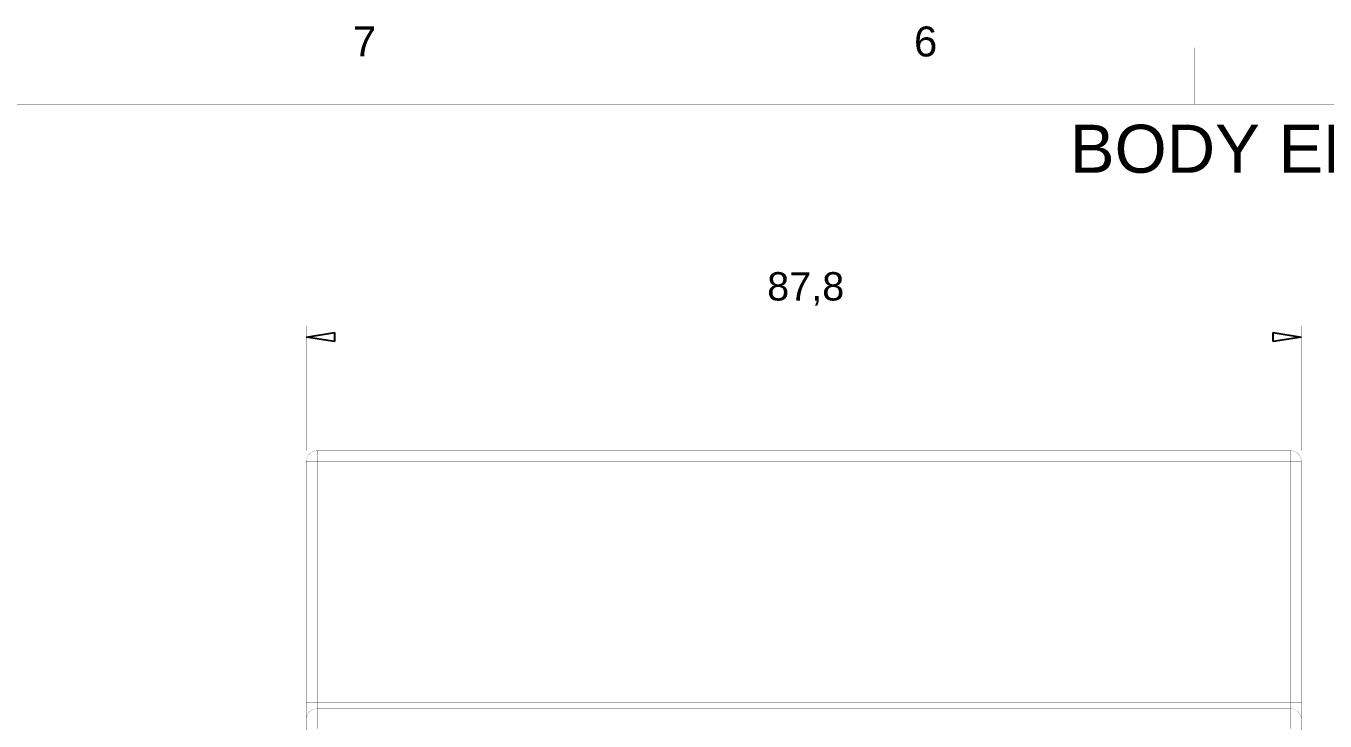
# Model space of a CAD drawing. Header units: inches. Extents: x 0 to 35.2, y -0.7 to 15.9.
# Drawn here: x 21.378 to 25.89, y 13.47 to 15.883 of the extents above; entities that cross this region are included whole.
import ezdxf

# ---------------------------------------------------------------- set-up
doc = ezdxf.new("R2010")
doc.units = ezdxf.units.IN
doc.header["$MEASUREMENT"] = 0
doc.layers.add('Board Outline', color=216, linetype='Continuous')
doc.layers.add('Dimensions', color=6, linetype='Continuous')
doc.styles.add('Arial', font='', dxfattribs={"height": 0.2})
doc.styles.get('Arial').set_extended_font_data('Arial')

msp = doc.modelspace()

# ---------------------------------------------------------------- linework, layer by layer
at = {"layer": 'Board Outline'}
for p, q in [((22.3515, 14.8028), (22.45, 14.8186)), ((22.45, 14.7871), (22.3515, 14.8028)), ((22.45, 14.8186), (22.45, 14.7871)), ((25.7104, 14.8186), (25.8088, 14.8028)), ((25.7104, 14.7871), (25.7104, 14.8186)), ((25.8088, 14.8028), (25.7104, 14.7871))]:
    msp.add_line(p, q, dxfattribs=at)
for points in [[(21.5406, -0.5315, 0.0005, 0.0005, 0), (21.5406, 15.6102, 0.0005, 0.0005, 0)], [(22.3515, 14.4091, 0.0005, 0.0005, 0), (22.3515, 14.8422, 0.0005, 0.0005, 0)], [(22.3515, 14.8028, 0.0005, 0.0005, 0), (25.8088, 14.8028, 0.0005, 0.0005, 0)], [(25.8088, 14.4091, 0.0005, 0.0005, 0), (25.8088, 14.8422, 0.0005, 0.0005, 0)]]:
    msp.add_lwpolyline(points, format="xyseb", dxfattribs=at)
for points in [[(21.5404, 15.6102, 0.00025, 0.00025, 1), (21.5407, 15.6102, 0.00025, 0.00025, 1)], [(22.3514, 14.8422, 0.00025, 0.00025, 1), (22.3517, 14.8422, 0.00025, 0.00025, 1)], [(22.3514, 14.8028, 0.00025, 0.00025, 1), (22.3517, 14.8028, 0.00025, 0.00025, 1)], [(25.8087, 14.8422, 0.00025, 0.00025, 1), (25.8089, 14.8422, 0.00025, 0.00025, 1)], [(25.8087, 14.8028, 0.00025, 0.00025, 1), (25.8089, 14.8028, 0.00025, 0.00025, 1)], [(22.3514, 14.4091, 0.00025, 0.00025, 1), (22.3517, 14.4091, 0.00025, 0.00025, 1)], [(25.8087, 14.4091, 0.00025, 0.00025, 1), (25.8089, 14.4091, 0.00025, 0.00025, 1)]]:
    msp.add_lwpolyline(points, format="xyseb", close=True, dxfattribs=at)
at = {"layer": 'Dimensions'}
for points in [[(21.5406, 15.6102, 0.0005, 0.0005, 0), (21.5406, 15.8071, 0.0005, 0.0005, 0)], [(23.4894, 15.6102, 0.0005, 0.0005, 0), (23.4894, 15.8071, 0.0005, 0.0005, 0)], [(23.4894, 15.6102, 0.0005, 0.0005, 0), (23.4894, 15.8071, 0.0005, 0.0005, 0)], [(25.4382, 15.6102, 0.0005, 0.0005, 0), (25.4382, 15.8071, 0.0005, 0.0005, 0)], [(11.9933, 15.6102, 0.0005, 0.0005, 0), (34.9854, 15.6102, 0.0005, 0.0005, 0)], [(22.3515, 14.3698, 0.0005, 0.0005, -0.414214), (22.3909, 14.4091, 0.0005, 0.0005, 0)], [(22.3909, 14.3698, 0.0005, 0.0005, 0), (22.3909, 14.4091, 0.0005, 0.0005, 0)], [(22.3909, 14.4091, 0.0005, 0.0005, 0), (25.7694, 14.4091, 0.0005, 0.0005, 0)], [(25.7694, 14.3698, 0.0005, 0.0005, 0), (25.7694, 14.4091, 0.0005, 0.0005, 0)], [(25.7694, 14.4091, 0.0005, 0.0005, -0.414214), (25.8088, 14.3698, 0.0005, 0.0005, 0)], [(22.3515, 13.5329, 0.0005, 0.0005, 0), (22.3515, 14.3698, 0.0005, 0.0005, 0)], [(22.3515, 14.3698, 0.0005, 0.0005, 0), (22.3909, 14.3698, 0.0005, 0.0005, 0)], [(22.3909, 13.5329, 0.0005, 0.0005, 0), (22.3909, 14.3698, 0.0005, 0.0005, 0)], [(22.3909, 14.3698, 0.0005, 0.0005, 0), (25.7694, 14.3698, 0.0005, 0.0005, 0)], [(25.7694, 13.5329, 0.0005, 0.0005, 0), (25.7694, 14.3698, 0.0005, 0.0005, 0)], [(25.7694, 14.3698, 0.0005, 0.0005, 0), (25.8088, 14.3698, 0.0005, 0.0005, 0)], [(25.8088, 13.5329, 0.0005, 0.0005, 0), (25.8088, 14.3698, 0.0005, 0.0005, 0)], [(22.3515, 13.5219, 0.0005, 0.0005, 0), (22.3515, 13.5329, 0.0005, 0.0005, 0)], [(22.3515, 13.5329, 0.0005, 0.0005, 0), (22.3909, 13.5329, 0.0005, 0.0005, 0)], [(22.3515, 13.4738, 0.0005, 0.0005, 0), (22.3515, 13.5219, 0.0005, 0.0005, 0)], [(22.3515, 13.4738, 0.0005, 0.0005, -0.414214), (22.3909, 13.5132, 0.0005, 0.0005, 0)], [(22.3909, 13.5132, 0.0005, 0.0005, 0), (22.3909, 13.5329, 0.0005, 0.0005, 0)], [(22.3909, 13.5329, 0.0005, 0.0005, 0), (25.7694, 13.5329, 0.0005, 0.0005, 0)], [(22.3909, 13.4438, 0.0005, 0.0005, 0), (22.3909, 13.5132, 0.0005, 0.0005, 0)], [(22.3909, 13.5132, 0.0005, 0.0005, 0), (25.7694, 13.5132, 0.0005, 0.0005, 0)], [(25.7694, 13.5132, 0.0005, 0.0005, 0), (25.7694, 13.5329, 0.0005, 0.0005, 0)], [(25.7694, 13.5329, 0.0005, 0.0005, 0), (25.8088, 13.5329, 0.0005, 0.0005, 0)], [(25.7694, 13.4438, 0.0005, 0.0005, 0), (25.7694, 13.5132, 0.0005, 0.0005, 0)], [(25.7694, 13.5132, 0.0005, 0.0005, -0.414214), (25.8088, 13.4738, 0.0005, 0.0005, 0)], [(25.8088, 13.5219, 0.0005, 0.0005, 0), (25.8088, 13.5329, 0.0005, 0.0005, 0)], [(25.8088, 13.4738, 0.0005, 0.0005, 0), (25.8088, 13.5219, 0.0005, 0.0005, 0)], [(22.3515, 13.4322, 0.0005, 0.0005, 0), (22.3515, 13.4738, 0.0005, 0.0005, 0)], [(25.8088, 13.4322, 0.0005, 0.0005, 0), (25.8088, 13.4738, 0.0005, 0.0005, 0)]]:
    msp.add_lwpolyline(points, format="xyseb", dxfattribs=at)
for points in [[(21.5404, 15.8071, 0.00025, 0.00025, 1), (21.5407, 15.8071, 0.00025, 0.00025, 1)], [(23.4893, 15.8071, 0.00025, 0.00025, 1), (23.4895, 15.8071, 0.00025, 0.00025, 1)], [(23.4893, 15.8071, 0.00025, 0.00025, 1), (23.4895, 15.8071, 0.00025, 0.00025, 1)], [(25.4381, 15.8071, 0.00025, 0.00025, 1), (25.4383, 15.8071, 0.00025, 0.00025, 1)], [(21.5404, 15.6102, 0.00025, 0.00025, 1), (21.5407, 15.6102, 0.00025, 0.00025, 1)], [(23.4893, 15.6102, 0.00025, 0.00025, 1), (23.4895, 15.6102, 0.00025, 0.00025, 1)], [(23.4893, 15.6102, 0.00025, 0.00025, 1), (23.4895, 15.6102, 0.00025, 0.00025, 1)], [(25.4381, 15.6102, 0.00025, 0.00025, 1), (25.4383, 15.6102, 0.00025, 0.00025, 1)], [(22.3908, 14.4091, 0.00025, 0.00025, 1), (22.391, 14.4091, 0.00025, 0.00025, 1)], [(22.3908, 14.4091, 0.00025, 0.00025, 1), (22.391, 14.4091, 0.00025, 0.00025, 1)], [(22.3908, 14.4091, 0.00025, 0.00025, 1), (22.391, 14.4091, 0.00025, 0.00025, 1)], [(25.7693, 14.4091, 0.00025, 0.00025, 1), (25.7695, 14.4091, 0.00025, 0.00025, 1)], [(25.7693, 14.4091, 0.00025, 0.00025, 1), (25.7695, 14.4091, 0.00025, 0.00025, 1)], [(25.7693, 14.4091, 0.00025, 0.00025, 1), (25.7695, 14.4091, 0.00025, 0.00025, 1)], [(22.3514, 14.3698, 0.00025, 0.00025, 1), (22.3517, 14.3698, 0.00025, 0.00025, 1)], [(22.3514, 14.3698, 0.00025, 0.00025, 1), (22.3517, 14.3698, 0.00025, 0.00025, 1)], [(22.3514, 14.3698, 0.00025, 0.00025, 1), (22.3517, 14.3698, 0.00025, 0.00025, 1)], [(22.3908, 14.3698, 0.00025, 0.00025, 1), (22.391, 14.3698, 0.00025, 0.00025, 1)], [(22.3908, 14.3698, 0.00025, 0.00025, 1), (22.391, 14.3698, 0.00025, 0.00025, 1)], [(22.3908, 14.3698, 0.00025, 0.00025, 1), (22.391, 14.3698, 0.00025, 0.00025, 1)], [(22.3908, 14.3698, 0.00025, 0.00025, 1), (22.391, 14.3698, 0.00025, 0.00025, 1)], [(25.7693, 14.3698, 0.00025, 0.00025, 1), (25.7695, 14.3698, 0.00025, 0.00025, 1)], [(25.7693, 14.3698, 0.00025, 0.00025, 1), (25.7695, 14.3698, 0.00025, 0.00025, 1)], [(25.7693, 14.3698, 0.00025, 0.00025, 1), (25.7695, 14.3698, 0.00025, 0.00025, 1)], [(25.7693, 14.3698, 0.00025, 0.00025, 1), (25.7695, 14.3698, 0.00025, 0.00025, 1)], [(25.8087, 14.3698, 0.00025, 0.00025, 1), (25.8089, 14.3698, 0.00025, 0.00025, 1)], [(25.8087, 14.3698, 0.00025, 0.00025, 1), (25.8089, 14.3698, 0.00025, 0.00025, 1)], [(25.8087, 14.3698, 0.00025, 0.00025, 1), (25.8089, 14.3698, 0.00025, 0.00025, 1)], [(22.3514, 13.5329, 0.00025, 0.00025, 1), (22.3517, 13.5329, 0.00025, 0.00025, 1)], [(22.3514, 13.5329, 0.00025, 0.00025, 1), (22.3517, 13.5329, 0.00025, 0.00025, 1)], [(22.3514, 13.5329, 0.00025, 0.00025, 1), (22.3517, 13.5329, 0.00025, 0.00025, 1)], [(22.3514, 13.5219, 0.00025, 0.00025, 1), (22.3517, 13.5219, 0.00025, 0.00025, 1)], [(22.3514, 13.5219, 0.00025, 0.00025, 1), (22.3517, 13.5219, 0.00025, 0.00025, 1)], [(22.3908, 13.5329, 0.00025, 0.00025, 1), (22.391, 13.5329, 0.00025, 0.00025, 1)], [(22.3908, 13.5329, 0.00025, 0.00025, 1), (22.391, 13.5329, 0.00025, 0.00025, 1)], [(22.3908, 13.5329, 0.00025, 0.00025, 1), (22.391, 13.5329, 0.00025, 0.00025, 1)], [(22.3908, 13.5329, 0.00025, 0.00025, 1), (22.391, 13.5329, 0.00025, 0.00025, 1)], [(22.3908, 13.5132, 0.00025, 0.00025, 1), (22.391, 13.5132, 0.00025, 0.00025, 1)], [(22.3908, 13.5132, 0.00025, 0.00025, 1), (22.391, 13.5132, 0.00025, 0.00025, 1)], [(22.3908, 13.5132, 0.00025, 0.00025, 1), (22.391, 13.5132, 0.00025, 0.00025, 1)], [(22.3908, 13.5132, 0.00025, 0.00025, 1), (22.391, 13.5132, 0.00025, 0.00025, 1)], [(25.7693, 13.5329, 0.00025, 0.00025, 1), (25.7695, 13.5329, 0.00025, 0.00025, 1)], [(25.7693, 13.5329, 0.00025, 0.00025, 1), (25.7695, 13.5329, 0.00025, 0.00025, 1)], [(25.7693, 13.5329, 0.00025, 0.00025, 1), (25.7695, 13.5329, 0.00025, 0.00025, 1)], [(25.7693, 13.5329, 0.00025, 0.00025, 1), (25.7695, 13.5329, 0.00025, 0.00025, 1)], [(25.7693, 13.5132, 0.00025, 0.00025, 1), (25.7695, 13.5132, 0.00025, 0.00025, 1)], [(25.7693, 13.5132, 0.00025, 0.00025, 1), (25.7695, 13.5132, 0.00025, 0.00025, 1)], [(25.7693, 13.5132, 0.00025, 0.00025, 1), (25.7695, 13.5132, 0.00025, 0.00025, 1)], [(25.7693, 13.5132, 0.00025, 0.00025, 1), (25.7695, 13.5132, 0.00025, 0.00025, 1)], [(25.8087, 13.5329, 0.00025, 0.00025, 1), (25.8089, 13.5329, 0.00025, 0.00025, 1)], [(25.8087, 13.5329, 0.00025, 0.00025, 1), (25.8089, 13.5329, 0.00025, 0.00025, 1)], [(25.8087, 13.5329, 0.00025, 0.00025, 1), (25.8089, 13.5329, 0.00025, 0.00025, 1)], [(25.8087, 13.5219, 0.00025, 0.00025, 1), (25.8089, 13.5219, 0.00025, 0.00025, 1)], [(25.8087, 13.5219, 0.00025, 0.00025, 1), (25.8089, 13.5219, 0.00025, 0.00025, 1)], [(22.3514, 13.4738, 0.00025, 0.00025, 1), (22.3517, 13.4738, 0.00025, 0.00025, 1)], [(22.3514, 13.4738, 0.00025, 0.00025, 1), (22.3517, 13.4738, 0.00025, 0.00025, 1)], [(22.3514, 13.4738, 0.00025, 0.00025, 1), (22.3517, 13.4738, 0.00025, 0.00025, 1)], [(25.8087, 13.4738, 0.00025, 0.00025, 1), (25.8089, 13.4738, 0.00025, 0.00025, 1)], [(25.8087, 13.4738, 0.00025, 0.00025, 1), (25.8089, 13.4738, 0.00025, 0.00025, 1)], [(25.8087, 13.4738, 0.00025, 0.00025, 1), (25.8089, 13.4738, 0.00025, 0.00025, 1)]]:
    msp.add_lwpolyline(points, format="xyseb", close=True, dxfattribs=at)

# ---------------------------------------------------------------- texts
at = {"layer": 'Board Outline', "style": 'Arial'}
for s, height, p in [('BODY ENCLOSURE', 0.166667, (25.0043, 15.3733)), ('87,8', 0.09843, (23.9529, 14.9297))]:
    msp.add_text(s, height=height, dxfattribs=at).set_placement(p)
at = {"layer": 'Dimensions', "style": 'Arial'}
for s, p in [('6', (24.4627, 15.777)), ('7', (22.5139, 15.777))]:
    msp.add_text(s, height=0.1042, dxfattribs=at).set_placement(p)

doc.saveas('drawing.dxf')
